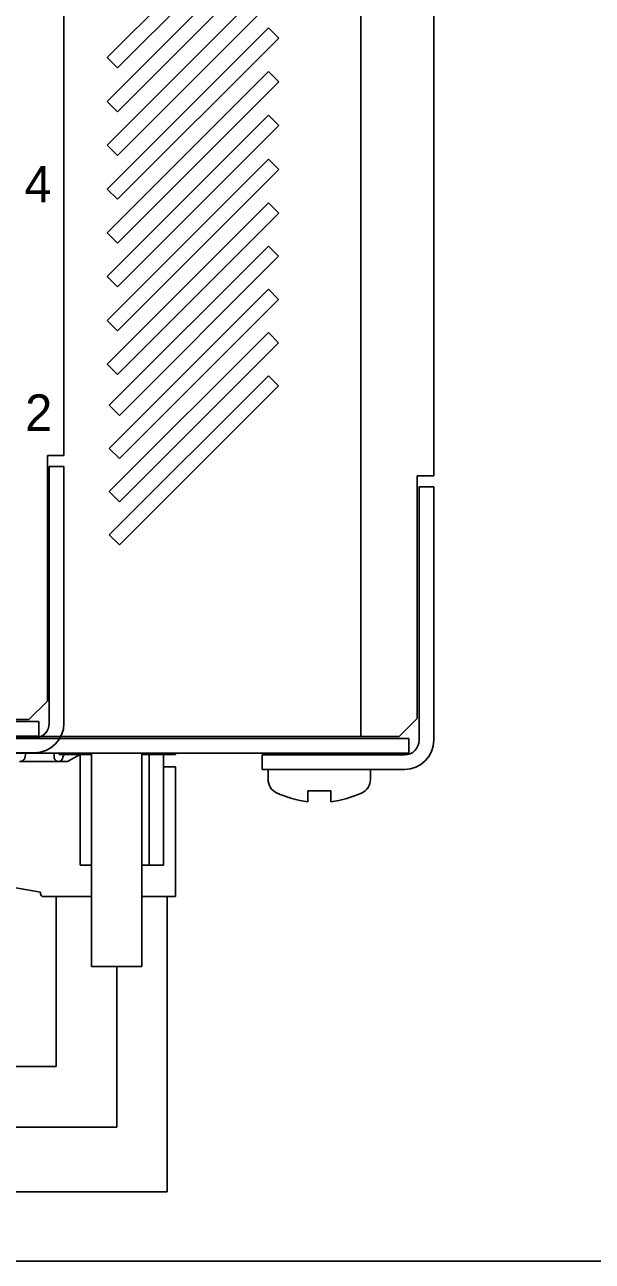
# Model space of a CAD drawing. Extents: x -13 to 6788, y -1113 to 1291.
# Drawn here: x 4057.7 to 4099.4, y 810 to 901 of the extents above; entities that cross this region are included whole.
import ezdxf

# ---------------------------------------------------------------- set-up
doc = ezdxf.new("R2010")
doc.units = 0
for name, color, linetype in [('#plot_shape', 7, 'Continuous'), ('Level 10', 7, 'Continuous'), ('Level 13', 7, 'Continuous'), ('Level 14', 7, 'Continuous')]:
    doc.layers.add(name, color=color, linetype=linetype)

msp = doc.modelspace()

# ---------------------------------------------------------------- linework, layer by layer
at = {"layer": '#plot_shape'}
msp.add_line((3748.594, 809.979), (4311.538, 809.979), dxfattribs=at)
at = {"layer": 'Level 10'}
msp.add_lwpolyline([(3748.594, 1021.7), (4311.538, 1021.7), (4311.538, 809.979), (3748.594, 809.979)], close=True, dxfattribs=at)
at = {"layer": 'Level 13'}
for p, q in [((4060.554, 869.266), (4060.554, 1008.37)), ((4060.554, 869.266), (4059.332, 869.266)), ((4059.332, 869.266), (4059.332, 851.198)), ((4060.554, 868.451), (4059.467, 868.451)), ((4059.467, 849.568), (4059.467, 868.451)), ((4060.554, 849.568), (4060.554, 868.451)), ((4059.332, 851.198), (4057.973, 849.84)), ((4057.973, 849.84), (3993.488, 849.84)), ((3993.08, 849.704), (4058.693, 849.704)), ((4058.693, 849.704), (4058.693, 848.617)), ((4058.693, 848.617), (3993.08, 848.617)), ((4058.381, 848.481), (4047.785, 848.481)), ((4058.381, 847.395), (4047.785, 847.395))]:
    msp.add_line(p, q, dxfattribs=at)
msp.add_lwpolyline([(3748.594, 1036.046), (4311.538, 1036.046), (4311.538, 809.979), (3748.594, 809.979)], close=True, dxfattribs=at)
for radius in [1.087, 2.174]:
    msp.add_arc((4058.381, 849.568), radius, 270, 0, dxfattribs=at)
at = {"layer": 'Level 14'}
for p, q in [((4082.383, 848.582), (4082.383, 1024.448)), ((4087.753, 867.78), (4087.753, 1005.25)), ((4063.724, 898.544), (4075.59, 910.41)), ((4064.483, 897.784), (4076.349, 909.65)), ((4063.724, 895.322), (4075.59, 907.188)), ((4064.483, 894.562), (4076.349, 906.428)), ((4063.724, 892.1), (4075.59, 903.966)), ((4064.483, 891.34), (4076.349, 903.206)), ((4063.724, 888.878), (4075.59, 900.744)), ((4064.483, 888.118), (4076.349, 899.984)), ((4075.59, 900.744), (4076.349, 899.984)), ((4063.724, 898.544), (4064.483, 897.784)), ((4063.724, 885.656), (4075.59, 897.522)), ((4075.59, 897.522), (4076.349, 896.762)), ((4064.483, 884.896), (4076.349, 896.762)), ((4063.724, 895.322), (4064.483, 894.562)), ((4063.724, 882.434), (4075.59, 894.3)), ((4064.483, 881.674), (4076.349, 893.54)), ((4075.59, 894.3), (4076.349, 893.54)), ((4063.724, 892.1), (4064.483, 891.34)), ((4063.724, 879.212), (4075.59, 891.078)), ((4075.59, 891.078), (4076.349, 890.319)), ((4064.483, 878.453), (4076.349, 890.319)), ((4063.724, 888.878), (4064.483, 888.118)), ((4063.724, 875.99), (4075.59, 887.856)), ((4063.724, 875.99), (4075.59, 887.856)), ((4075.59, 887.856), (4076.349, 887.097)), ((4075.59, 887.856), (4076.349, 887.097)), ((4064.483, 875.231), (4076.349, 887.097)), ((4064.483, 875.231), (4076.349, 887.097)), ((4063.724, 885.656), (4064.483, 884.896)), ((4063.882, 872.97), (4075.59, 884.677)), ((4075.59, 884.677), (4076.339, 883.928)), ((4064.632, 872.22), (4076.339, 883.928)), ((4063.724, 882.434), (4064.483, 881.674)), ((4063.882, 869.791), (4075.59, 881.498)), ((4064.632, 869.041), (4076.339, 880.749)), ((4075.59, 881.498), (4076.339, 880.749)), ((4063.724, 879.212), (4064.483, 878.453)), ((4063.882, 866.612), (4075.59, 878.319)), ((4075.59, 878.319), (4076.339, 877.57)), ((4064.632, 865.863), (4076.339, 877.57)), ((4063.724, 875.99), (4064.483, 875.231)), ((4063.724, 875.99), (4064.483, 875.231)), ((4063.882, 863.433), (4075.59, 875.14)), ((4064.632, 862.684), (4076.339, 874.391)), ((4075.59, 875.14), (4076.339, 874.391)), ((4063.882, 872.97), (4064.632, 872.22)), ((4063.882, 869.791), (4064.632, 869.041)), ((4087.753, 867.78), (4086.544, 867.78)), ((4086.544, 867.78), (4086.544, 849.925)), ((4063.882, 866.612), (4064.632, 865.863)), ((4087.753, 866.974), (4086.679, 866.974)), ((4086.679, 848.314), (4086.679, 866.974)), ((4087.753, 848.314), (4087.753, 866.974)), ((4063.882, 863.433), (4064.632, 862.684)), ((4086.544, 849.925), (4085.202, 848.582)), ((4021.071, 848.448), (4085.913, 848.448)), ((4085.202, 848.582), (4021.474, 848.582)), ((4085.913, 848.448), (4085.913, 847.374)), ((4085.913, 847.374), (4021.071, 847.374)), ((4057.671, 847.018), (4057.74, 847.374)), ((4059.839, 847.374), (4059.837, 847.077)), ((4060.166, 847.374), (4060.203, 847.275)), ((4061.075, 847.275), (4060.203, 847.275)), ((4060.683, 847.275), (4061.741, 847.275)), ((4060.825, 846.746), (4061.741, 847.275)), ((4062.581, 847.275), (4061.075, 847.275)), ((4061.741, 847.374), (4061.741, 847.275)), ((4061.741, 839.135), (4061.741, 847.275)), ((4062.581, 847.275), (4061.741, 847.275)), ((4062.581, 847.374), (4062.581, 831.667)), ((4066.286, 847.374), (4066.286, 831.667)), ((4067.317, 847.275), (4066.286, 847.275)), ((4066.286, 847.275), (4066.815, 847.275)), ((4066.815, 847.275), (4066.815, 839.135)), ((4066.815, 847.275), (4066.936, 847.275)), ((4066.936, 847.275), (4066.936, 847.374)), ((4066.936, 847.275), (4067.872, 847.275)), ((4068.162, 847.275), (4067.317, 847.275)), ((4067.872, 847.275), (4067.903, 847.275)), ((4067.872, 847.275), (4067.872, 846.355)), ((4067.903, 847.374), (4067.903, 847.275)), ((4068.765, 847.275), (4068.162, 847.275)), ((4068.765, 847.374), (4068.765, 847.275)), ((4075.133, 847.24), (4075.133, 846.166)), ((4085.605, 847.24), (4075.133, 847.24)), ((4060.154, 846.746), (4057.282, 846.746)), ((4060.825, 846.746), (4060.154, 846.746)), ((4067.872, 846.355), (4067.872, 839.135)), ((4068.765, 846.355), (4067.872, 846.355)), ((4068.765, 836.81), (4068.765, 846.355)), ((4085.605, 846.166), (4075.133, 846.166)), ((4075.576, 845.425), (4075.576, 846.166)), ((4075.576, 846.166), (4083.094, 846.166)), ((4083.094, 845.425), (4083.094, 846.166)), ((4078.496, 843.797), (4078.496, 844.588)), ((4078.496, 844.588), (4080.174, 844.588)), ((4080.174, 843.797), (4080.174, 844.588)), ((4062.581, 839.135), (4061.741, 839.135)), ((4066.815, 839.135), (4066.286, 839.135)), ((4066.815, 839.135), (4067.872, 839.135)), ((4058.828, 837.127), (4053.909, 837.994)), ((4058.828, 837.127), (4058.828, 837.021)), ((4059.04, 836.81), (4062.581, 836.81)), ((4059.983, 824.307), (4059.983, 836.81)), ((4066.286, 836.81), (4068.765, 836.81)), ((4068.156, 815.086), (4068.156, 836.81)), ((4062.581, 831.667), (4066.286, 831.667)), ((4064.434, 831.667), (4064.434, 819.837)), ((3966.669, 824.307), (4059.983, 824.307)), ((4064.434, 819.837), (3949.895, 819.837)), ((3936.417, 815.086), (4068.156, 815.086))]:
    msp.add_line(p, q, dxfattribs=at)
msp.add_lwpolyline([(3748.594, 1036.046), (4311.538, 1036.046), (4311.538, 809.979), (3748.594, 809.979)], close=True, dxfattribs=at)
for centre, radius, start, end in [((4085.605, 848.314), 1.074, 270, 0), ((4085.605, 848.314), 2.148, 270, 0), ((4060.683, 847.063), 0.211, 90, 180), ((4057.362, 847.089), 0.317, 282.73349, 347.05), ((4060.154, 847.063), 0.317, 177.5, 270), ((4060.154, 847.063), 0.317, 270, 0), ((4076.65, 845.425), 1.074, 180, 244.74681), ((4082.02, 845.425), 1.074, 295.25319, 0), ((4079.335, 851.117), 7.368, 244.74681, 263.46072), ((4079.335, 851.117), 7.368, 276.53928, 295.25319), ((4059.04, 837.021), 0.211, 180, 270)]:
    msp.add_arc(centre, radius, start, end, dxfattribs=at)

# ---------------------------------------------------------------- texts
for s, p in [('4', (4057.644, 887.891)), ('2', (4057.698, 871.081))]:
    msp.add_text(s, height=2.685, dxfattribs=at).set_placement(p)

doc.saveas('drawing.dxf')
